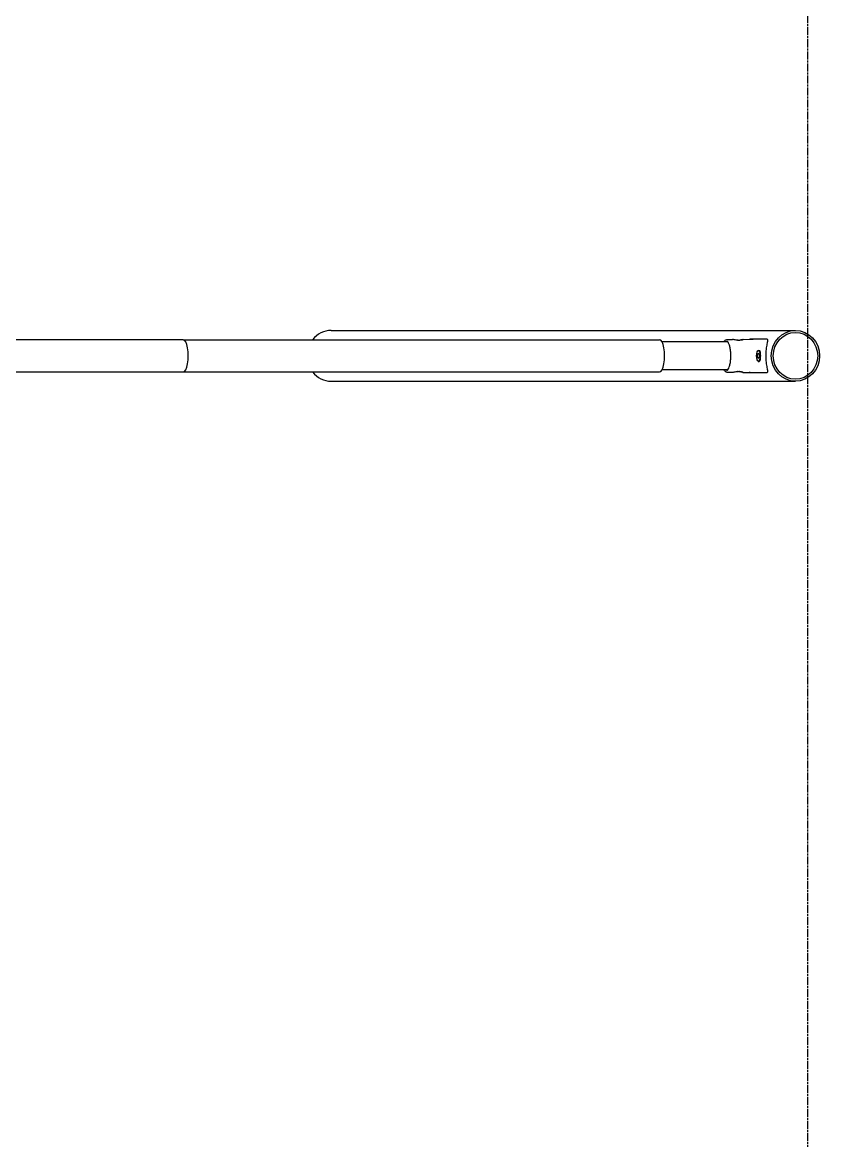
# Model space of a CAD drawing. Header units: millimetres. Extents: x 1061 to 4698, y 0 to 5700.
# Drawn here: x 3504 to 4698, y 1675 to 3349 of the extents above; entities that cross this region are included whole.
import ezdxf

# ---------------------------------------------------------------- set-up
doc = ezdxf.new("R2010")
doc.units = ezdxf.units.MM
doc.linetypes.add('AM_ISO08W050', pattern=[18, 12, -1.5, 3, -1.5])
doc.layers.add('AM_4', color=3, linetype='Continuous', lineweight=25)
doc.layers.add('AM_7', color=4, linetype='AM_ISO08W050', lineweight=25)

msp = doc.modelspace()

# ---------------------------------------------------------------- linework, layer by layer
at = {"layer": 'AM_4'}
for p, q in [((3966.5, 2888), (4661.8, 2888)), ((3745, 2874.1), (2014.5, 2874.1)), ((3745, 2874.1), (4458.3, 2874.1)), ((4559.9, 2871.2), (4461.8, 2871.2)), ((4559.1, 2874.5), (4567.4, 2874.6)), ((4583.1, 2874.7), (4598.5, 2874.9)), ((4598.3, 2875), (4593.8, 2875)), ((4599.7, 2875), (4598.3, 2875)), ((4607.8, 2875), (4599.7, 2875)), ((4612.4, 2875), (4607.8, 2875)), ((4618.8, 2875), (4612.4, 2875)), ((4606.2, 2858.2), (4607.4, 2858.2)), ((4606.2, 2841.7), (4607.4, 2841.7)), ((2014.5, 2825.8), (3745, 2825.8)), ((3745, 2825.8), (4458.3, 2825.8)), ((4559.9, 2828.8), (4461.8, 2828.8)), ((4559.1, 2825.5), (4567.4, 2825.4)), ((4583.1, 2825.3), (4598.5, 2825.1)), ((4593.8, 2825), (4598.3, 2825)), ((4598.3, 2825), (4599.7, 2825)), ((4599.7, 2825), (4607.8, 2825)), ((4607.8, 2825), (4612.4, 2825)), ((4612.4, 2825), (4618.8, 2825)), ((3966.5, 2811.9), (4661.8, 2811.9))]:
    msp.add_line(p, q, dxfattribs=at)
for centre, start, end in [((4599.7, 2872), 90, 103.7539), ((4599.7, 2828), 256.2461, 270)]:
    msp.add_arc(centre, 3, start, end, dxfattribs=at)
for centre, major_axis, ratio, start_param, end_param in [((3966.5, 2850), (0, 38), 0.951057, 0, 0.883187), ((3745, 2850), (0, -24.2), 0.309017, 0, 3.141593), ((3745, 2850), (0, -24.2), 0.309017, 0, 3.141593), ((4458.3, 2850), (0, -24.2), 0.309017, 0, 3.141593), ((3966.5, 2850), (0, -38), 0.951057, 5.399998, 6.283185)]:
    msp.add_ellipse(centre, major_axis=major_axis, ratio=ratio, start_param=start_param, end_param=end_param, dxfattribs=at)
for centre, major_axis, ratio in [((4661.8, 2850), (0, 38), 0.951057), ((4661.8, 2850), (0, 35), 0.951057), ((4606.2, 2850), (0, -8.25), 0.309017), ((4606.2, 2850), (0, 4.2), 0.309017)]:
    msp.add_ellipse(centre, major_axis=major_axis, ratio=ratio, dxfattribs=at)
for points, knots in [([(4554.8, 2871.2), (4555.3, 2872), (4555.8, 2872.7), (4557.2, 2874), (4558.1, 2874.5), (4559.1, 2874.5)], [5.7895373, 5.7895373, 5.7895373, 5.7895373, 5.9978723, 5.9978723, 6.2803498, 6.2803498, 6.2803498, 6.2803498]), ([(4558.6, 2828.3), (4559.4, 2828.3), (4560.2, 2828.8), (4561.6, 2830.8), (4562.2, 2832), (4563.2, 2834.9), (4563.7, 2836.7), (4564.4, 2840.6), (4564.7, 2842.8), (4565, 2847.3), (4565, 2849.7), (4564.9, 2854.3), (4564.7, 2856.6), (4564.2, 2860.9), (4563.8, 2862.9), (4562.8, 2866.3), (4562.3, 2867.8), (4561.1, 2870), (4560.5, 2870.8), (4559.4, 2871.6), (4559, 2871.7), (4558.6, 2871.7)], [3.141593, 3.141593, 3.141593, 3.141593, 3.55196, 3.55196, 3.857185, 3.857185, 4.169856, 4.169856, 4.486305, 4.486305, 4.804067, 4.804067, 5.122016, 5.122016, 5.439205, 5.439205, 5.753891, 5.753891, 6.062093, 6.062093, 6.283185, 6.283185, 6.283185, 6.283185]), ([(4577.8, 2873.2), (4576.8, 2873.2), (4575.7, 2873.3), (4573.5, 2873.6), (4572.5, 2873.7), (4570.6, 2874.1), (4569.7, 2874.3), (4568.3, 2874.5), (4567.8, 2874.6), (4567.4, 2874.6), (4567.4, 2874.6), (4567.4, 2874.6)], [0, 0, 0, 0, 0.312521, 0.312521, 0.625042, 0.625042, 0.937722, 0.937722, 1.250402, 1.250402, 1.257364, 1.257364, 1.257364, 1.257364]), ([(4575.1, 2873.4), (4575.4, 2873.4), (4575.6, 2873.4), (4577, 2873.6), (4578.1, 2873.8), (4579.9, 2874.2), (4580.8, 2874.4), (4582.3, 2874.7), (4582.8, 2874.7), (4583.5, 2874.7), (4583.6, 2874.7), (4583.4, 2874.4), (4583.1, 2874.2), (4582.2, 2873.8), (4581.5, 2873.6), (4579.8, 2873.3), (4578.8, 2873.2), (4577.8, 2873.2)], [2.732449, 2.732449, 2.732449, 2.732449, 2.81513, 2.81513, 3.129457, 3.129457, 3.443542, 3.443542, 3.757628, 3.757628, 4.071714, 4.071714, 4.3858, 4.3858, 4.700126, 4.700126, 5.014452, 5.014452, 5.014452, 5.014452]), ([(4599, 2874.9), (4599, 2874.9), (4599, 2874.9), (4598.9, 2874.9), (4598.9, 2874.9), (4598.9, 2874.9), (4598.8, 2874.9), (4598.8, 2874.9), (4598.7, 2874.9), (4598.6, 2874.9), (4598.6, 2874.9), (4598.5, 2874.9)], [7.4707049, 7.4707049, 7.4707049, 7.4707049, 7.5127423, 7.5127423, 7.5547797, 7.5547797, 7.5968171, 7.5968171, 7.6388545, 7.6388545, 7.6808919, 7.6808919, 7.6808919, 7.6808919]), ([(4617.7, 2850), (4617.7, 2851.6), (4617.8, 2853.3), (4618, 2856.6), (4618.1, 2858.2), (4618.5, 2861.2), (4618.7, 2862.7), (4619.2, 2865.4), (4619.4, 2866.6), (4619.8, 2868.8), (4620, 2869.8), (4620.3, 2871.6), (4620.4, 2872.4), (4620.3, 2873.7), (4620.2, 2874.2), (4619.7, 2874.8), (4619.4, 2875), (4618.8, 2875)], [11.746435, 11.746435, 11.746435, 11.746435, 12.233429, 12.233429, 12.720423, 12.720423, 13.207417, 13.207417, 13.694411, 13.694411, 14.186287, 14.186287, 14.678163, 14.678163, 15.170038, 15.170038, 15.661914, 15.661914, 15.661914, 15.661914]), ([(4607.4, 2858.2), (4607.7, 2858.2), (4608, 2858), (4608.5, 2857.2), (4608.7, 2856.6), (4609, 2855.1), (4609.1, 2854.2), (4609.2, 2852.1), (4609.2, 2851), (4609.2, 2849), (4609.2, 2847.9), (4609.1, 2845.8), (4609, 2844.9), (4608.7, 2843.4), (4608.5, 2842.8), (4608, 2842), (4607.7, 2841.7), (4607.4, 2841.7)], [2.492202, 2.492202, 2.492202, 2.492202, 2.803734, 2.803734, 3.115265, 3.115265, 3.426784, 3.426784, 3.738303, 3.738303, 4.049822, 4.049822, 4.361341, 4.361341, 4.672873, 4.672873, 4.984404, 4.984404, 4.984404, 4.984404]), ([(4618.8, 2825), (4619.4, 2825), (4619.7, 2825.2), (4620.2, 2825.8), (4620.3, 2826.3), (4620.4, 2827.6), (4620.3, 2828.4), (4620, 2830.2), (4619.8, 2831.2), (4619.4, 2833.4), (4619.2, 2834.6), (4618.7, 2837.3), (4618.5, 2838.8), (4618.1, 2841.8), (4618, 2843.4), (4617.8, 2846.7), (4617.7, 2848.4), (4617.7, 2850)], [15.661914, 15.661914, 15.661914, 15.661914, 16.15379, 16.15379, 16.645665, 16.645665, 17.137541, 17.137541, 17.629417, 17.629417, 18.116411, 18.116411, 18.603405, 18.603405, 19.090398, 19.090398, 19.577392, 19.577392, 19.577392, 19.577392]), ([(4559.1, 2825.5), (4558.3, 2825.5), (4557.5, 2825.8), (4556.1, 2826.9), (4555.4, 2827.8), (4554.8, 2828.8)], [3.1444282, 3.1444282, 3.1444282, 3.1444282, 3.3770572, 3.3770572, 3.6352406, 3.6352406, 3.6352406, 3.6352406]), ([(4567.4, 2825.4), (4567.4, 2825.4), (4567.4, 2825.4), (4567.8, 2825.4), (4568.3, 2825.5), (4569.7, 2825.7), (4570.6, 2825.9), (4572.5, 2826.3), (4573.5, 2826.4), (4575.7, 2826.7), (4576.8, 2826.8), (4577.8, 2826.8)], [3.757088, 3.757088, 3.757088, 3.757088, 3.76405, 3.76405, 4.07673, 4.07673, 4.38941, 4.38941, 4.701931, 4.701931, 5.014452, 5.014452, 5.014452, 5.014452]), ([(4577.8, 2826.8), (4578.8, 2826.8), (4579.8, 2826.7), (4581.5, 2826.4), (4582.2, 2826.2), (4583.1, 2825.8), (4583.4, 2825.6), (4583.6, 2825.3), (4583.5, 2825.3), (4582.8, 2825.3), (4582.3, 2825.3), (4580.8, 2825.6), (4579.9, 2825.8), (4578.1, 2826.2), (4577, 2826.4), (4575.6, 2826.6), (4575.4, 2826.6), (4575.1, 2826.6)], [0, 0, 0, 0, 0.314326, 0.314326, 0.628652, 0.628652, 0.942738, 0.942738, 1.256824, 1.256824, 1.57091, 1.57091, 1.884996, 1.884996, 2.199322, 2.199322, 2.282003, 2.282003, 2.282003, 2.282003]), ([(4598.5, 2825.1), (4598.6, 2825.1), (4598.6, 2825.1), (4598.7, 2825.1), (4598.8, 2825.1), (4598.8, 2825.1), (4598.9, 2825.1), (4598.9, 2825.1), (4598.9, 2825.1), (4599, 2825.1), (4599, 2825.1), (4599, 2825.1)], [0.0067607, 0.0067607, 0.0067607, 0.0067607, 0.0487978, 0.0487978, 0.0908348, 0.0908348, 0.1328719, 0.1328719, 0.174909, 0.174909, 0.2169461, 0.2169461, 0.2169461, 0.2169461])]:
    msp.add_open_spline(points, degree=3, knots=knots, dxfattribs=at)
for points in [[(4592.3, 2874.8), (4592.8, 2874.9), (4593.3, 2875), (4593.8, 2875)], [(4593.8, 2825), (4593.3, 2825), (4592.8, 2825.1), (4592.4, 2825.2)]]:
    msp.add_open_spline(points, degree=3, dxfattribs=at)
at = {"layer": 'AM_7'}
msp.add_lwpolyline([(1079.7, 5700), (4679.7, 5700), (4679.7, 0), (1079.7, 0)], close=True, dxfattribs=at)

doc.saveas('drawing.dxf')
